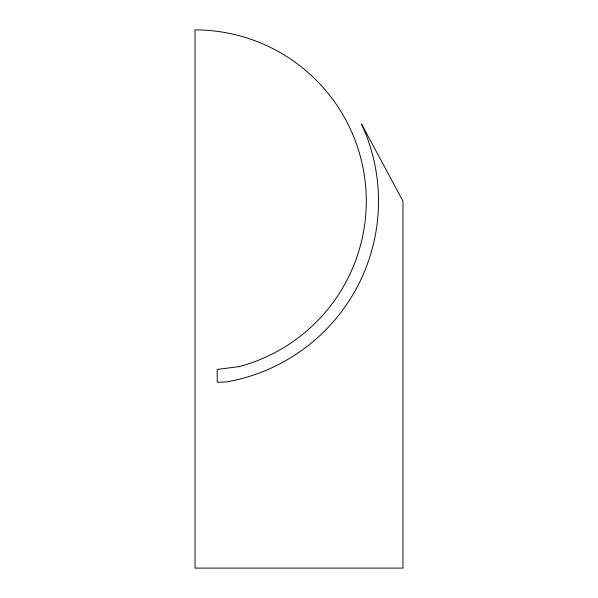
<?xml version="1.0" encoding="UTF-8"?>
<svg xmlns="http://www.w3.org/2000/svg" width="598" height="598" viewBox="0 0 598 598"><rect width="100%" height="100%" fill="white"/><g stroke="black" fill="none" stroke-linecap="round" stroke-linejoin="round"><path stroke-width="0.9" d="M239.35 366.559L217.194 369.474L217.194 382.294L226.448 381.913A183.474 183.474 0 0 0 361.506 124.01L402.97 201.145L402.97 568.1L195.03 568.1L195.03 29.9A171.245 171.245 0 0 1 239.35 366.559"/></g></svg>
